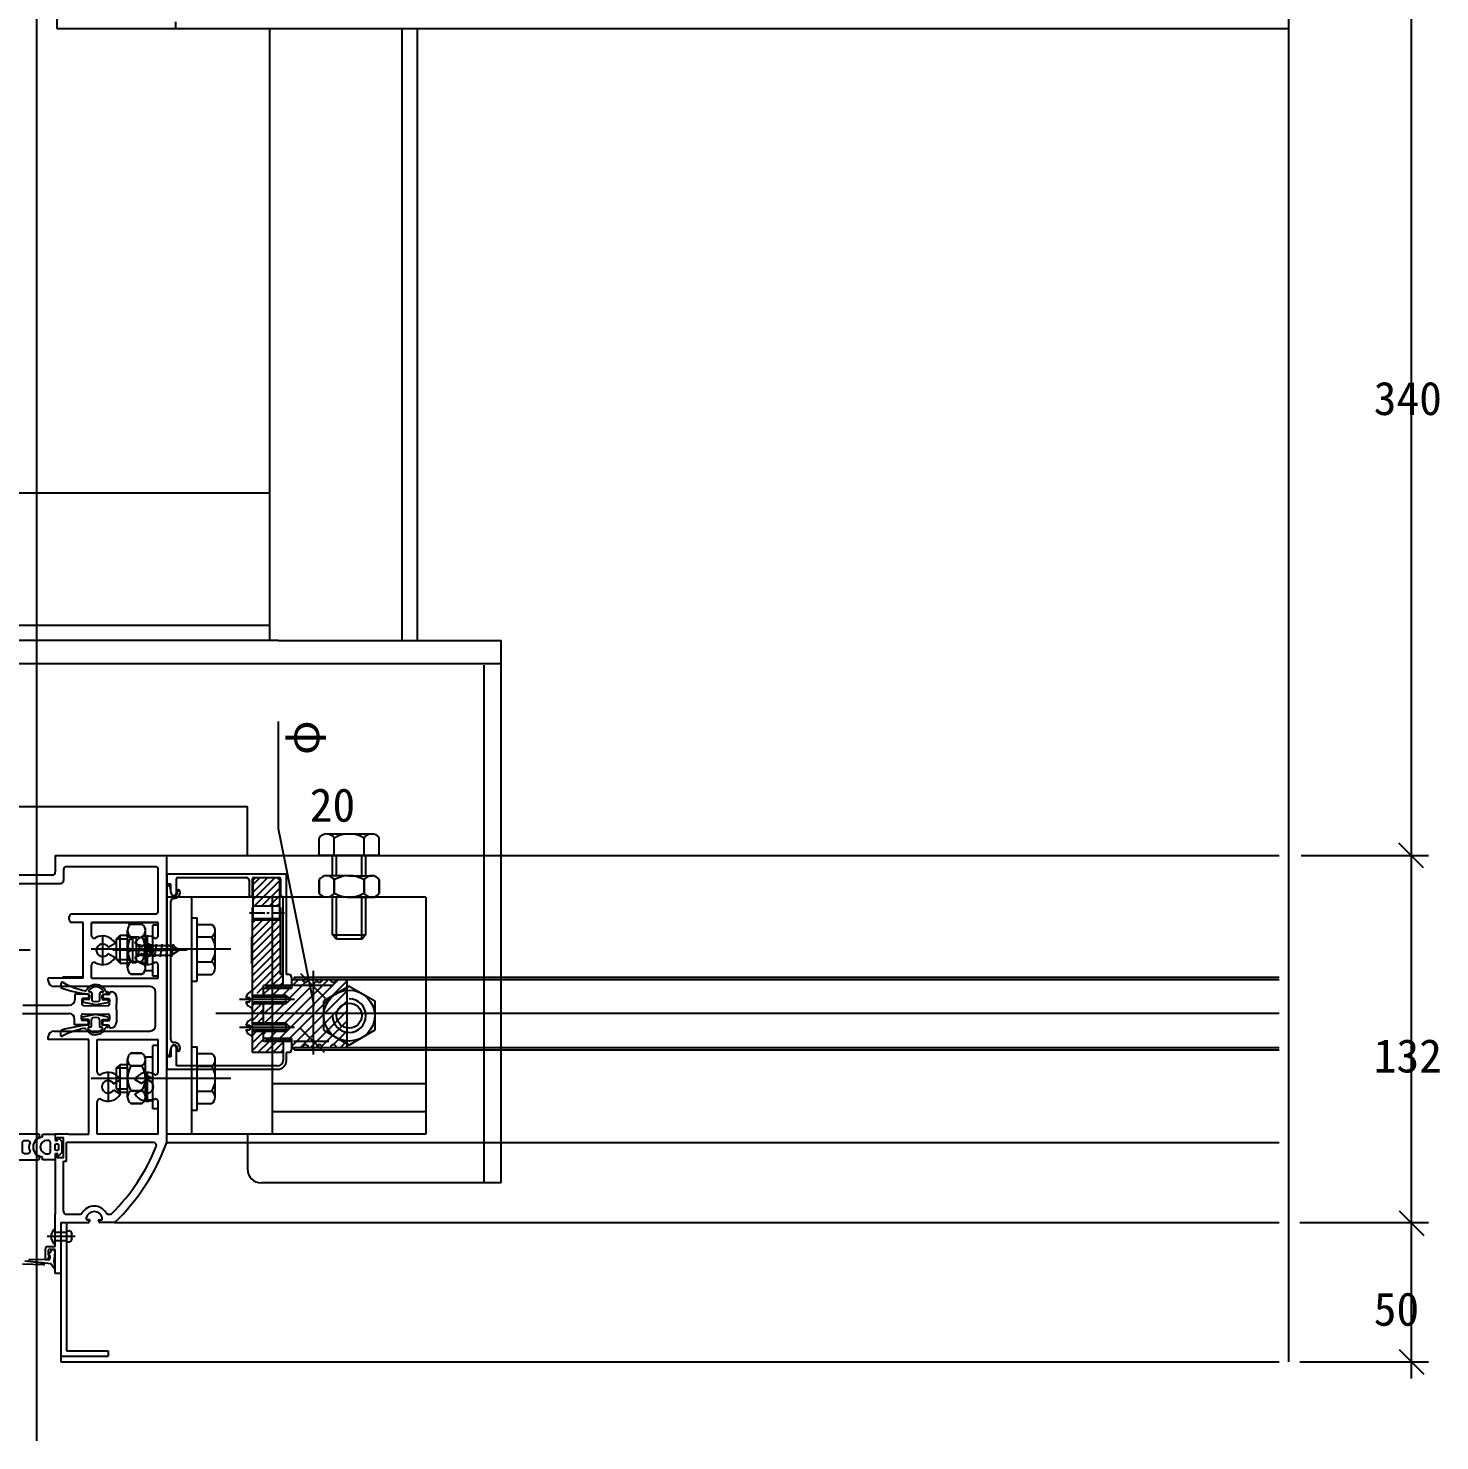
# Model space of a CAD drawing. Header units: metres. Extents: x 3126 to 4218, y 1417 to 2872.
# Drawn here: x 3711 to 4218, y 1954 to 2461 of the extents above; entities that cross this region are included whole.
import ezdxf

# ---------------------------------------------------------------- set-up
doc = ezdxf.new("R2010")
doc.units = ezdxf.units.M
for name, color, linetype in [('1', 1, 'Continuous'), ('10', 1, 'Continuous'), ('3', 5, 'Continuous'), ('4', 4, 'Continuous'), ('CASTFIX', 1, 'Continuous'), ('CENTER', 2, 'Continuous'), ('DIM', 4, 'Continuous'), ('GOMMA', 3, 'Continuous'), ('GROSSA', 4, 'Continuous'), ('H', 4, 'Continuous'), ('T', 6, 'Continuous'), ('五金件', 1, 'Continuous'), ('型材', 1, 'Continuous'), ('点划线', 1, 'Continuous'), ('胶条', 6, 'Continuous')]:
    doc.layers.add(name, color=color, linetype=linetype)

# ---------------------------------------------------------------- blocks, each defined once
blk = doc.blocks.new('_ArchTick')
at = {"color": 0, "linetype": 'ByBlock'}
blk.add_lwpolyline([(-0.5, -0.5), (0.5, 0.5)], dxfattribs=at)

msp = doc.modelspace()

# ---------------------------------------------------------------- hatches: boundary and pattern name
at = {"layer": 'H'}
h = msp.add_hatch(dxfattribs=at)
h.set_pattern_fill('ANSI31', scale=0.6)
h.paths.add_polyline_path([(3800.52, 2156.55), (3801.52, 2155.55), (3801.52, 2146.25), (3792.02, 2146.25), (3792.02, 2155.55), (3793.02, 2156.55)])
h = msp.add_hatch(dxfattribs=at)
h.set_pattern_fill('ANSI31', scale=0.6)
h.paths.add_polyline_path([(3801.77, 2141.25), (3801.77, 2121.75), (3802.77, 2121.75), (3802.77, 2117.75), (3795.77, 2117.75), (3795.77, 2114.25), (3795.76, 2114.25), (3791.77, 2115.62), (3791.77, 2115.75), (3791.77, 2141.25)])
h.paths.add_polyline_path([(3795.77, 2107.75), (3795.77, 2104.25), (3791.77, 2104.25), (3791.77, 2107.75)])
h.paths.add_polyline_path([(3795.77, 2111.25), (3795.77, 2107.75), (3791.77, 2107.75), (3791.77, 2111.25)])
h.paths.add_polyline_path([(3795.77, 2101.25), (3795.77, 2097.75), (3802.77, 2097.75), (3802.77, 2093.75), (3791.77, 2093.75), (3791.77, 2101.25)])
h = msp.add_hatch(dxfattribs=at)
h.set_pattern_fill('ANSI31', scale=0.8)
h.paths.add_polyline_path([(3821.77, 2119.95), (3824.77, 2119.95, -0.41), (3825.77, 2118.95), (3825.77, 2107.75), (3795.77, 2107.75), (3795.77, 2111.25), (3803.77, 2111.25), (3805.36, 2112.75), (3803.77, 2114.25), (3795.77, 2114.25), (3795.77, 2116.75), (3805.77, 2116.75), (3805.77, 2119.95), (3809.77, 2119.95, 1), (3811.77, 2119.95), (3814.77, 2119.95, 1), (3816.77, 2119.95), (3819.77, 2119.95, 1)])
h.paths.add_polyline_path([(3825.77, 2107.75), (3825.77, 2096.55, -0.41), (3824.77, 2095.55), (3821.77, 2095.55, 1), (3819.77, 2095.55), (3816.77, 2095.55, 1), (3814.77, 2095.55), (3811.77, 2095.55, 1), (3809.77, 2095.55), (3805.77, 2095.55), (3805.77, 2098.75), (3795.77, 2098.75), (3795.77, 2101.25), (3803.77, 2101.25), (3805.36, 2102.75), (3803.77, 2104.25), (3795.77, 2104.25), (3795.77, 2107.75)])
h = msp.add_hatch(dxfattribs=at)
h.set_pattern_fill('ANSI31', scale=0.2)
h.paths.add_polyline_path([(3805.77, 2116.75), (3805.77, 2117.75), (3796.77, 2117.75), (3796.77, 2116.75)])
h.paths.add_polyline_path([(3805.77, 2097.75), (3805.77, 2098.75), (3796.77, 2098.75), (3796.77, 2097.75)])

# ---------------------------------------------------------------- linework, layer by layer
for p, q in [((3721.61, 2461.07), (3721.61, 2468.72)), ((3764.11, 2463.68), (3764.11, 2461.07)), ((3764.11, 2461.07), (3721.61, 2461.07)), ((4163.58, 2461.07), (3721.61, 2461.07)), ((3797.97, 2241.65), (3797.97, 2461.07)), ((3850.99, 2241.65), (3850.99, 2461.07)), ((3630.6, 2294.65), (3797.97, 2294.65)), ((3801.06, 2174.08), (3801.06, 2212.52)), ((3638.6, 2181.99), (3789.97, 2181.99)), ((3813.92, 2110.56), (3801.06, 2174.08)), ((3760.97, 2104.45), (3760.97, 2164.45)), ((3760.97, 2164.45), (4160.26, 2164.45)), ((3760.97, 2157.75), (3760.97, 2154.15)), ((3803.97, 2157.75), (3760.97, 2157.75)), ((3764.47, 2151.15), (3764.47, 2156.05)), ((3764.97, 2156.55), (3789.57, 2156.55)), ((3790.57, 2155.55), (3790.57, 2149.75)), ((3791.77, 2149.75), (3791.77, 2156.05)), ((3792.02, 2155.55), (3793.02, 2156.55)), ((3792.02, 2141.75), (3792.02, 2155.55)), ((3792.27, 2156.55), (3801.27, 2156.55)), ((3800.52, 2156.55), (3801.52, 2155.55)), ((3801.52, 2141.75), (3801.52, 2155.55)), ((3801.77, 2156.05), (3801.77, 2149.75)), ((3803.97, 2121.75), (3803.97, 2157.75)), ((3762.47, 2154.15), (3760.97, 2154.15)), ((3762.47, 2151.15), (3762.47, 2154.15)), ((3790.57, 2149.75), (3791.77, 2149.75)), ((3801.77, 2149.75), (3802.77, 2149.75)), ((3802.77, 2117.75), (3802.77, 2149.75)), ((3792.02, 2145.75), (3791.77, 2145.75)), ((3791.77, 2093.75), (3791.77, 2145.75)), ((3801.52, 2146.25), (3792.02, 2146.25)), ((3801.77, 2145.75), (3801.52, 2145.75)), ((3801.77, 2145.75), (3801.77, 2121.75)), ((3801.77, 2121.75), (3801.77, 2145.75)), ((3796.15, 2143.75), (3790.66, 2143.75)), ((3801.77, 2141.25), (3791.77, 2141.25)), ((3801.52, 2141.75), (3792.02, 2141.75)), ((3797.72, 2143.75), (3796.89, 2143.75)), ((3803.22, 2143.75), (3798.59, 2143.75)), ((3737.97, 2135.6), (3737.97, 2125.3)), ((3753.96, 2135.6), (3753.96, 2125.3)), ((3791.48, 2125.65), (3791.48, 2135.25)), ((3711.93, 2130.49), (3636.8, 2130.49)), ((3783.98, 2130.83), (3733.86, 2130.83)), ((3739.93, 2131.57), (3742.43, 2133.02)), ((3739.93, 2129.32), (3742.43, 2127.87)), ((3746.79, 2130.45), (3760.97, 2130.45)), ((3752.01, 2131.57), (3749.5, 2133.02)), ((3752.01, 2129.32), (3749.5, 2127.87)), ((3723.56, 2120.95), (3730.97, 2120.95)), ((3802.77, 2121.75), (3801.77, 2121.75)), ((3804.77, 2121.75), (3803.97, 2121.75)), ((3805.77, 2120.75), (3805.77, 2116.75)), ((3805.77, 2119.95), (4160.26, 2119.95)), ((3806.77, 2120.75), (3806.77, 2119.95)), ((3806.77, 2120.75), (4160.26, 2120.75)), ((3825.77, 2096.55), (3825.77, 2118.95)), ((3728.05, 2114.72), (3728.02, 2112.72)), ((3732.55, 2114.67), (3728.05, 2114.72)), ((3733.04, 2114.16), (3733.03, 2113.66)), ((3738.03, 2113.59), (3738.04, 2114.09)), ((3740.05, 2114.57), (3738.29, 2114.59)), ((3740.55, 2115.06), (3740.55, 2115.16)), ((3740.96, 2115.56), (3741.06, 2115.55)), ((3791.77, 2109.75), (3791.77, 2115.75)), ((3803.77, 2114.25), (3791.77, 2114.25)), ((3795.77, 2114.25), (3795.77, 2117.75)), ((3805.77, 2117.75), (3795.77, 2117.75)), ((3805.77, 2116.75), (3795.77, 2116.75)), ((3796.77, 2116.75), (3796.77, 2117.75)), ((3803.77, 2111.25), (3803.77, 2114.25)), ((3803.77, 2114.25), (3805.36, 2112.75)), ((3730.52, 2112.69), (3730.5, 2111.19)), ((3730.76, 2112.25), (3730.76, 2112.25)), ((3731, 2110.69), (3739.99, 2110.57)), ((3732.53, 2113.17), (3731.03, 2113.19)), ((3740.03, 2113.07), (3738.53, 2113.09)), ((3740.26, 2112.13), (3740.26, 2112.13)), ((3740.5, 2111.06), (3740.52, 2112.56)), ((3742.97, 2109.03), (3742.92, 2104.53)), ((3742.97, 2109.03), (3743.03, 2113.53)), ((3806.89, 2112.75), (3787.16, 2112.75)), ((3789.37, 2113.55), (3790.77, 2113.55)), ((3789.37, 2111.95), (3790.77, 2111.95)), ((3790.77, 2111.95), (3790.77, 2113.55)), ((3804.4, 2113.65), (3791.77, 2113.65)), ((3804.4, 2111.85), (3791.77, 2111.85)), ((3803.77, 2111.25), (3791.77, 2111.25)), ((3795.77, 2104.25), (3795.77, 2111.25)), ((3803.77, 2111.25), (3805.36, 2112.75)), ((3727.9, 2103.73), (3727.93, 2105.73)), ((3732.4, 2103.67), (3727.9, 2103.73)), ((3730.43, 2105.69), (3730.45, 2107.19)), ((3730.68, 2106.13), (3730.68, 2106.13)), ((3732.42, 2105.17), (3730.92, 2105.19)), ((3730.96, 2107.69), (3739.96, 2107.57)), ((3732.91, 2104.16), (3732.92, 2104.66)), ((3737.92, 2104.59), (3737.91, 2104.09)), ((3739.9, 2103.57), (3738.15, 2103.59)), ((3739.92, 2105.07), (3738.42, 2105.09)), ((3740.18, 2106), (3740.18, 2106)), ((3740.45, 2107.06), (3740.43, 2105.56)), ((4160.26, 2107.75), (3778.64, 2107.75)), ((3803.77, 2104.25), (3791.77, 2104.25)), ((3804.4, 2103.65), (3791.77, 2103.65)), ((3803.77, 2104.25), (3805.36, 2102.75)), ((3803.77, 2104.25), (3803.77, 2101.25)), ((3740.4, 2103.06), (3740.39, 2102.96)), ((3740.79, 2102.56), (3740.89, 2102.56)), ((3806.89, 2102.75), (3787.16, 2102.75)), ((3789.37, 2103.55), (3790.77, 2103.55)), ((3789.37, 2101.95), (3790.77, 2101.95)), ((3790.77, 2103.55), (3790.77, 2101.95)), ((3804.4, 2101.85), (3791.77, 2101.85)), ((3803.77, 2101.25), (3791.77, 2101.25)), ((3795.77, 2097.75), (3795.77, 2101.25)), ((3805.77, 2098.75), (3795.77, 2098.75)), ((3796.77, 2097.75), (3796.77, 2098.75)), ((3803.77, 2101.25), (3805.36, 2102.75)), ((3805.77, 2098.75), (3805.77, 2094.75)), ((3762.47, 2095.25), (3762.47, 2092.25)), ((3764.47, 2088.95), (3764.47, 2095.25)), ((3802.77, 2093.75), (3791.77, 2093.75)), ((3805.77, 2097.75), (3795.77, 2097.75)), ((3802.77, 2097.75), (3802.77, 2090.95)), ((3803.97, 2090.95), (3803.97, 2093.75)), ((3804.77, 2093.75), (3803.97, 2093.75)), ((3805.77, 2095.55), (4160.26, 2095.55)), ((3806.77, 2094.75), (3806.77, 2095.55)), ((3806.77, 2094.75), (4160.26, 2094.75)), ((3760.97, 2092.25), (3760.97, 2087.75)), ((3762.47, 2092.25), (3760.97, 2092.25)), ((3800.77, 2088.95), (3764.47, 2088.95)), ((3783.98, 2084.49), (3733.86, 2084.49)), ((3739.97, 2086.6), (3739.97, 2076.3)), ((3741.93, 2082.57), (3744.43, 2084.02)), ((3752.01, 2082.57), (3749.5, 2084.02)), ((3753.96, 2086.6), (3753.96, 2076.3)), ((3760.97, 2087.75), (3800.77, 2087.75)), ((3741.93, 2080.32), (3744.43, 2078.87)), ((3752.01, 2080.32), (3749.5, 2078.87)), ((3760.97, 2061.45), (4160.26, 2061.45)), ((3724.97, 2032.75), (3724.97, 1986.75)), ((3742.25, 2032.71), (4160.26, 2032.71)), ((3722.97, 2020.49), (3722.97, 1982.71)), ((3722.97, 1984.75), (3739.97, 1984.75)), ((3722.97, 1982.71), (4160.26, 1982.71)), ((3724.97, 1986.75), (3739.97, 1986.75)), ((3739.97, 1986.75), (3739.97, 1984.75))]:
    msp.add_line(p, q)
for centre, radius, start, end in [((3764.97, 2156.05), 0.5, 90, 180), ((3789.57, 2155.55), 1, 0, 90), ((3792.27, 2156.05), 0.5, 90, 180), ((3801.27, 2156.05), 0.5, 0, 90), ((3763.47, 2151.15), 1, 180, 0), ((3734.97, 2135.81), 1, 180, 299.29), ((3737.97, 2130.45), 5.15, 30, 119.29), ((3753.96, 2130.45), 5.15, 60.71, 150), ((3756.97, 2135.81), 1, 240.71, 0), ((3737.97, 2130.45), 2.25, 30, 330), ((3753.96, 2130.45), 2.25, 210, 150), ((3734.97, 2125.08), 1, 60.71, 180), ((3737.97, 2130.45), 5.15, 240.71, 330), ((3753.96, 2130.45), 5.15, 210, 299.29), ((3756.97, 2125.08), 1, 0, 119.29), ((3804.77, 2120.75), 1, 0, 90), ((3810.77, 2119.95), 1, 180, 0), ((3815.77, 2119.95), 1, 180, 0), ((3820.77, 2119.95), 1, 180, 0), ((3824.77, 2118.95), 1, 0, 90), ((3732.54, 2114.17), 0.5, 359.25, 89.25), ((3738.54, 2114.09), 0.5, 89.25, 179.25), ((3740.05, 2115.07), 0.5, 269.25, 359.25), ((3740.95, 2115.16), 0.4, 89.25, 179.25), ((3741.03, 2113.55), 2, 359.25, 89.25), ((3792.32, 2112.75), 3.05, 100.39, 164.79), ((3726.02, 2112.75), 2, 269.25, 359.25), ((3731, 2111.19), 0.5, 179.25, 269.25), ((3731.02, 2112.69), 0.5, 89.25, 179.25), ((3732.53, 2113.67), 0.5, 269.25, 359.25), ((3738.53, 2113.59), 0.5, 179.25, 269.25), ((3740, 2111.07), 0.5, 269.25, 359.25), ((3740.02, 2112.57), 0.5, 359.25, 89.25), ((3792.32, 2112.75), 3.05, 195.21, 259.61), ((3725.93, 2105.75), 2, 359.25, 89.25), ((3730.93, 2105.69), 0.5, 179.25, 269.25), ((3730.95, 2107.19), 0.5, 89.25, 179.25), ((3732.41, 2104.17), 0.5, 269.25, 359.25), ((3732.42, 2104.67), 0.5, 359.25, 89.25), ((3738.41, 2104.09), 0.5, 179.25, 269.25), ((3738.42, 2104.59), 0.5, 89.25, 179.25), ((3739.9, 2103.07), 0.5, 359.25, 89.25), ((3739.93, 2105.57), 0.5, 269.25, 359.25), ((3739.95, 2107.07), 0.5, 359.25, 89.25), ((3740.92, 2104.56), 2, 269.25, 359.25), ((3792.32, 2102.75), 3.05, 100.39, 164.79), ((3740.79, 2102.96), 0.4, 179.25, 269.25), ((3792.32, 2102.75), 3.05, 195.21, 259.61), ((3763.47, 2095.25), 1, 0, 180), ((3804.77, 2094.75), 1, 270, 0), ((3810.77, 2095.55), 1, 0, 180), ((3815.77, 2095.55), 1, 0, 180), ((3820.77, 2095.55), 1, 0, 180), ((3824.77, 2096.55), 1, 270, 0), ((3800.77, 2090.95), 3.2, 270, 0), ((3800.77, 2090.95), 2, 270, 0), ((3736.97, 2086.81), 1, 180, 299.29), ((3739.97, 2081.45), 5.15, 30, 119.29), ((3739.97, 2081.45), 2.25, 30, 330), ((3753.96, 2081.45), 5.15, 60.71, 150), ((3753.96, 2081.45), 2.25, 210, 150), ((3756.97, 2086.81), 1, 240.71, 0), ((3739.97, 2081.45), 5.15, 240.71, 330), ((3753.96, 2081.45), 5.15, 210, 299.29), ((3736.97, 2076.08), 1, 60.71, 180), ((3756.97, 2076.08), 1, 0, 119.29)]:
    msp.add_arc(centre, radius, start, end)
at = {"layer": '1'}
for p, q in [((4163.58, 2866.45), (4163.58, 1982.71)), ((3845.49, 2241.65), (3845.49, 2461.07)), ((3630.6, 2247.15), (3797.97, 2247.15)), ((3760.97, 2061.45), (3760.97, 2164.45)), ((3719.97, 2157.45), (3696.47, 2157.45)), ((3699.85, 2154.45), (3723.04, 2154.45)), ((3730.97, 2120.45), (3730.97, 2140.45)), ((3733.97, 2140.45), (3757.97, 2140.45)), ((3757.97, 2135.81), (3757.97, 2140.45)), ((3757.97, 2120.45), (3757.97, 2125.08)), ((3718.47, 2119.45), (3718.47, 2120.45)), ((3756.97, 2103.45), (3756.97, 2115.45)), ((3718.47, 2098.45), (3718.47, 2099.45)), ((3732.97, 2064.49), (3732.97, 2098.45)), ((3735.97, 2086.81), (3735.97, 2098.45)), ((3757.97, 2086.81), (3757.97, 2098.45)), ((3735.97, 2064.45), (3735.97, 2076.08)), ((3757.97, 2064.45), (3757.97, 2076.08))]:
    msp.add_line(p, q, dxfattribs=at)
at = {"layer": '10'}
for p, q in [((4207.66, 2508.32), (4207.66, 2160.7)), ((4168.08, 2164.45), (4213.79, 2164.45)), ((4168.08, 2164.45), (4213.79, 2164.45)), ((4207.66, 2168.2), (4207.66, 2028.96)), ((4167.62, 2032.71), (4213.79, 2032.71)), ((4168.08, 2032.71), (4213.79, 2032.71)), ((4207.66, 2036.46), (4207.66, 1976.8)), ((4167.62, 1982.71), (4213.79, 1982.71))]:
    msp.add_line(p, q, dxfattribs=at)
at = {"layer": '3'}
for q in [(3744.22, 2135.83), (3746.9, 2134.58)]:
    msp.add_line((3742.97, 2134.58), q, dxfattribs=at)
for centre, radius, start, end in [((3717.18, 2059.86), 4.16, 126.04, 233.96), ((3714.67, 2063.91), 0.68, 275.95, 57.9), ((3714.7, 2059.84), 3.21, 150.11, 209.89), ((3716.88, 2059.86), 3.86, 131.14, 228.79), ((3717.98, 2059.84), 2.4, 92.55, 267.45), ((3714.66, 2055.82), 0.68, 302.1, 84.05)]:
    msp.add_arc(centre, radius, start, end, dxfattribs=at)
at = {"layer": '4'}
for p, q in [((3800.97, 2241.65), (3547.6, 2241.65)), ((3800.97, 2241.65), (3880.97, 2241.65)), ((3880.97, 2164.49), (3880.97, 2241.65)), ((3620.97, 2233.33), (3880.97, 2233.33)), ((3874.97, 2164.49), (3874.97, 2232.76)), ((3789.97, 2164.49), (3789.97, 2181.99)), ((3720.97, 2164.45), (3760.97, 2164.45)), ((3720.97, 2164.45), (3720.97, 2158.65)), ((3723.97, 2159.45), (3723.97, 2155.45)), ((3756.97, 2160.45), (3724.97, 2160.45)), ((3757.97, 2144.45), (3757.97, 2159.45)), ((3725.97, 2141.45), (3725.97, 2142.45)), ((3756.97, 2143.45), (3726.97, 2143.45)), ((3730.97, 2140.45), (3726.97, 2140.45)), ((3757.97, 2140.45), (3733.97, 2140.45)), ((3733.97, 2135.81), (3733.97, 2140.45)), ((3733.97, 2120.45), (3733.97, 2125.08)), ((3730.97, 2120.45), (3718.47, 2120.45)), ((3733.97, 2120.45), (3757.97, 2120.45)), ((3754.97, 2117.45), (3720.47, 2117.45)), ((3709.31, 2110.75), (3726, 2110.75)), ((3709.27, 2107.75), (3725.96, 2107.75)), ((3720.47, 2101.45), (3754.97, 2101.45)), ((3732.97, 2098.45), (3718.47, 2098.45)), ((3735.97, 2098.45), (3757.97, 2098.45)), ((3725.77, 2064.49), (3732.97, 2064.49)), ((3757.97, 2064.45), (3735.97, 2064.45)), ((3724.97, 2054.71), (3724.97, 2061.49)), ((3756.3, 2061.45), (3724.97, 2061.49)), ((3720.97, 2056.47), (3720.97, 2035.75)), ((3723.97, 2036.75), (3723.97, 2054.71)), ((3723.97, 2054.71), (3724.97, 2054.71)), ((3720.97, 2024.09), (3720.97, 2035.75)), ((3722.97, 2032.75), (3722.97, 2014.49)), ((3722.97, 2032.71), (3732.92, 2032.71)), ((3724.97, 2035.71), (3729.8, 2035.71)), ((3733.22, 2033.71), (3732.55, 2033.71)), ((3733.1, 2032.82), (3733.4, 2033.42)), ((3736.83, 2032.82), (3736.53, 2033.42)), ((3736.71, 2033.71), (3737.38, 2033.71)), ((3742.25, 2032.71), (3737.01, 2032.71)), ((3740.13, 2035.71), (3740.62, 2035.71)), ((3717.47, 2019.34), (3717.47, 2023.29)), ((3718.27, 2024.09), (3720.97, 2024.09)), ((3718.47, 2022.69), (3718.47, 2021.01)), ((3720.97, 2023.09), (3718.87, 2023.09)), ((3720.97, 2014.49), (3720.97, 2023.09)), ((3718.94, 2021.01), (3718.14, 2019.34)), ((3718.47, 2021.01), (3718.94, 2021.01)), ((3722.97, 2014.49), (3720.97, 2014.49))]:
    msp.add_line(p, q, dxfattribs=at)
msp.add_lwpolyline([(3725.77, 2064.49), (3720.97, 2064.49), (3720.97, 2062.52), (3721.77, 2062.31), (3721.77, 2063.29), (3723.77, 2063.29), (3723.77, 2055.91), (3721.77, 2055.91), (3721.77, 2057.51), (3720.97, 2057.29), (3720.97, 2054.71)], dxfattribs=at)
for centre, radius, start, end in [((3724.97, 2159.45), 1, 90, 180), ((3756.97, 2159.45), 1, 0, 90), ((3719.97, 2158.45), 1, 270, 0), ((3722.97, 2155.45), 1, 270, 360), ((3756.97, 2144.45), 1, 270, 0), ((3726.97, 2142.45), 1, 90, 180), ((3726.97, 2141.45), 1, 180, 270), ((3720.47, 2119.45), 2, 180, 270), ((3754.97, 2115.45), 2, 0, 90), ((3720.47, 2099.45), 2, 90, 180), ((3754.97, 2103.45), 2, 270, 0), ((3690.03, 2087.17), 72.46, 315.07, 338.04), ((3690.03, 2087.17), 75.46, 313.8, 340.07), ((3756.3, 2060.45), 1, 338.04, 90), ((3734.97, 2033.71), 4.97, 30.17, 149.83), ((3724.97, 2036.71), 1, 180, 270), ((3729.8, 2036.71), 1, 270, 329.83), ((3732.55, 2034.21), 0.5, 168.32, 270), ((3734.97, 2033.71), 2.97, 11.68, 168.32), ((3732.92, 2032.91), 0.2, 270, 333.43), ((3733.22, 2033.51), 0.2, 333.43, 90), ((3736.71, 2033.51), 0.2, 90, 206.57), ((3737.01, 2032.91), 0.2, 206.57, 270), ((3737.38, 2034.21), 0.5, 270, 11.68), ((3740.13, 2036.71), 1, 210.17, 270), ((3740.62, 2036.71), 1, 270, 315.07), ((3718.27, 2023.29), 0.8, 90, 180), ((3718.87, 2022.69), 0.4, 90, 180)]:
    msp.add_arc(centre, radius, start, end, dxfattribs=at)
at = {"layer": 'CASTFIX'}
for p, q in [((3749.98, 2134.95), (3748.73, 2134.95)), ((3748.73, 2134.95), (3748.73, 2125.95)), ((3749.98, 2134.95), (3749.98, 2125.95)), ((3768.32, 2130.45), (3741.65, 2130.45)), ((3746.98, 2131.95), (3746.98, 2131.15)), ((3747.73, 2130.95), (3746.98, 2131.15)), ((3747.73, 2129.95), (3746.98, 2129.75)), ((3746.98, 2129.75), (3746.98, 2128.95)), ((3747.73, 2130.95), (3747.73, 2129.95)), ((3749.98, 2132.2), (3763.2, 2132.2)), ((3751.25, 2132.64), (3750.65, 2128.13)), ((3753.25, 2132.64), (3752.65, 2128.13)), ((3755.25, 2132.64), (3754.65, 2128.13)), ((3757.25, 2132.64), (3756.65, 2128.13)), ((3759.25, 2132.64), (3758.65, 2128.13)), ((3761.25, 2132.64), (3760.65, 2128.13)), ((3763.25, 2132.64), (3762.65, 2128.13)), ((3765.41, 2130.45), (3762.72, 2128.7)), ((3763.2, 2132.2), (3765.41, 2130.45)), ((3749.98, 2125.95), (3748.73, 2125.95)), ((3749.98, 2128.7), (3762.72, 2128.7))]:
    msp.add_line(p, q, dxfattribs=at)
for centre, start, end in [((3749.83, 2132.3), 112.46, 187.02), ((3749.83, 2128.6), 172.98, 247.54)]:
    msp.add_arc(centre, 2.87, start, end, dxfattribs=at)
at = {"layer": 'CENTER'}
msp.add_line((3714.28, 2866.45), (3714.28, 1954.44), dxfattribs=at)
at = {"layer": 'DIM'}
for p, q in [((3815.68, 2164.49), (3815.68, 2170.71)), ((3818.28, 2172.21), (3834.81, 2172.21)), ((3821.07, 2164.49), (3821.07, 2170.71)), ((3831.86, 2164.49), (3831.86, 2170.71)), ((3837.25, 2164.49), (3837.25, 2170.71)), ((3837.25, 2164.49), (3815.68, 2164.49)), ((3832.47, 2164.49), (3820.47, 2164.49)), ((3820.47, 2157.21), (3820.47, 2164.49)), ((3821.97, 2157.21), (3821.97, 2164.49)), ((3830.97, 2157.21), (3830.97, 2164.49)), ((3832.47, 2157.21), (3832.47, 2164.49)), ((3874.97, 2046.99), (3874.97, 2164.49)), ((3880.97, 2046.99), (3880.97, 2164.49)), ((3815.68, 2155.71), (3815.68, 2150.99)), ((3815.68, 2150.99), (3815.68, 2155.71)), ((3826.47, 2157.21), (3818.12, 2157.21)), ((3821.07, 2150.99), (3821.07, 2155.71)), ((3821.07, 2155.71), (3821.07, 2150.99)), ((3826.47, 2157.21), (3834.81, 2157.21)), ((3831.86, 2155.71), (3831.86, 2150.99)), ((3831.86, 2150.99), (3831.86, 2155.71)), ((3837.25, 2150.99), (3837.25, 2155.71)), ((3837.25, 2155.71), (3837.25, 2150.99)), ((3853.97, 2149.49), (3760.97, 2149.49)), ((3769.97, 2064.49), (3769.97, 2149.49)), ((3798.97, 2064.49), (3798.97, 2149.49)), ((3826.47, 2149.49), (3817.24, 2149.49)), ((3820.47, 2135.99), (3820.47, 2149.49)), ((3821.97, 2134.49), (3821.97, 2149.49)), ((3826.47, 2149.49), (3835.69, 2149.49)), ((3830.97, 2134.49), (3830.97, 2149.49)), ((3832.47, 2135.99), (3832.47, 2149.49)), ((3853.97, 2149.49), (3853.97, 2064.49)), ((3751.09, 2139.81), (3747.15, 2139.81)), ((3748.15, 2139.81), (3752.09, 2139.81)), ((3757.97, 2139.49), (3755.97, 2139.49)), ((3755.97, 2121.2), (3755.97, 2139.49)), ((3769.96, 2142.14), (3771.96, 2142.14)), ((3771.96, 2119.39), (3771.96, 2142.14)), ((3771.96, 2139.75), (3777.14, 2139.75)), ((3742.97, 2127.08), (3742.97, 2134.58)), ((3744.22, 2135.83), (3746.9, 2135.83)), ((3744.22, 2125.83), (3744.22, 2135.83)), ((3746.9, 2124), (3746.9, 2137.78)), ((3746.9, 2124), (3746.9, 2137.78)), ((3747.15, 2135.32), (3751.09, 2135.32)), ((3753.34, 2123.14), (3753.34, 2138.51)), ((3771.96, 2135.26), (3777.14, 2135.26)), ((3778.39, 2123.94), (3778.39, 2137.71)), ((3821.97, 2134.49), (3820.47, 2135.99)), ((3820.47, 2135.99), (3832.47, 2135.99)), ((3830.97, 2134.49), (3821.97, 2134.49)), ((3830.97, 2134.49), (3832.47, 2135.99)), ((3753.34, 2132.18), (3755.97, 2132.18)), ((3753.37, 2132.25), (3756, 2130.83)), ((3753.37, 2130.83), (3756, 2129.4)), ((3742.97, 2127.08), (3746.9, 2127.08)), ((3742.97, 2127.08), (3744.22, 2125.83)), ((3744.22, 2125.83), (3746.9, 2125.83)), ((3752.09, 2126.33), (3748.15, 2126.33)), ((3771.96, 2126.27), (3777.14, 2126.27)), ((3752.09, 2121.84), (3748.15, 2121.84)), ((3748.15, 2121.84), (3752.09, 2121.84)), ((3753.34, 2123.14), (3755.97, 2123.14)), ((3757.97, 2121.2), (3755.97, 2121.2)), ((3769.96, 2119.39), (3771.96, 2119.39)), ((3771.96, 2121.77), (3777.14, 2121.77)), ((3813.66, 2093), (3813.66, 2123.02)), ((3820.29, 2117.75), (3806.65, 2117.75)), ((3826.47, 2117.55), (3817.31, 2112.25)), ((3826.47, 2117.55), (3835.62, 2112.25)), ((3817.31, 2101.73), (3817.31, 2112.25)), ((3835.62, 2112.25), (3835.62, 2101.73)), ((3817.31, 2101.73), (3826.47, 2096.43)), ((3835.62, 2101.73), (3826.47, 2096.43)), ((3748.15, 2093.48), (3752.09, 2093.48)), ((3752.09, 2093.48), (3748.15, 2093.48)), ((3755.97, 2073.49), (3755.97, 2096.24)), ((3757.97, 2096.24), (3755.97, 2096.24)), ((3769.96, 2095.8), (3771.96, 2095.8)), ((3771.96, 2073.05), (3771.96, 2095.8)), ((3819.12, 2097.75), (3806.47, 2097.75)), ((3742.97, 2088.24), (3744.22, 2089.49)), ((3744.22, 2089.49), (3746.9, 2089.49)), ((3744.22, 2079.49), (3744.22, 2089.49)), ((3746.9, 2077.67), (3746.9, 2091.44)), ((3746.9, 2077.67), (3746.9, 2091.44)), ((3752.09, 2088.98), (3748.15, 2088.98)), ((3748.15, 2088.98), (3752.09, 2088.98)), ((3753.34, 2076.8), (3753.34, 2092.18)), ((3753.34, 2092.18), (3755.97, 2092.18)), ((3771.96, 2093.41), (3777.14, 2093.41)), ((3771.96, 2088.92), (3777.14, 2088.92)), ((3778.39, 2077.6), (3778.39, 2091.38)), ((3742.97, 2080.74), (3742.97, 2088.24)), ((3742.97, 2088.24), (3746.9, 2088.24)), ((3753.34, 2085.91), (3755.97, 2084.49)), ((3753.34, 2084.49), (3755.97, 2083.07)), ((3742.97, 2080.74), (3744.22, 2079.49)), ((3742.97, 2080.74), (3746.9, 2080.74)), ((3744.22, 2079.49), (3746.9, 2079.49)), ((3748.15, 2079.99), (3752.09, 2079.99)), ((3752.09, 2079.99), (3748.15, 2079.99)), ((3771.96, 2079.93), (3777.14, 2079.93)), ((3853.97, 2082.49), (3798.97, 2082.49)), ((3748.15, 2075.5), (3752.09, 2075.5)), ((3752.09, 2075.5), (3748.15, 2075.5)), ((3753.34, 2076.8), (3755.97, 2076.8)), ((3757.97, 2073.49), (3755.97, 2073.49)), ((3771.96, 2075.44), (3777.14, 2075.44)), ((3769.96, 2073.05), (3771.96, 2073.05)), ((3853.97, 2072.49), (3798.97, 2072.49)), ((3853.97, 2064.49), (3760.97, 2064.49)), ((3789.97, 2064.49), (3789.97, 2051.99)), ((3880.97, 2046.99), (3794.97, 2046.99))]:
    msp.add_line(p, q, dxfattribs=at)
for radius in [9.15, 4.5]:
    msp.add_circle((3826.47, 2106.99), radius, dxfattribs=at)
for centre, radius, start, end in [((3818.38, 2169.04), 3.17, 31.77, 148.23), ((3826.47, 2161.77), 10.44, 58.91, 121.09), ((3834.55, 2169.06), 3.16, 31.49, 148.51), ((3818.38, 2154.06), 3.16, 31.49, 148.51), ((3826.47, 2146.77), 10.44, 90, 121.09), ((3826.47, 2146.77), 10.44, 58.91, 90), ((3834.55, 2154.06), 3.16, 31.49, 148.51), ((3818.38, 2152.64), 3.16, 211.49, 328.51), ((3826.47, 2159.93), 10.44, 238.91, 270), ((3826.47, 2159.93), 10.44, 270, 301.09), ((3834.55, 2152.64), 3.16, 211.49, 328.51), ((3749.53, 2137.57), 2.63, 121.49, 238.51), ((3750.71, 2137.57), 2.63, 301.49, 58.51), ((3775.77, 2137.5), 2.63, 301.49, 58.51), ((3755.61, 2130.83), 8.7, 148.91, 211.09), ((3744.64, 2130.83), 8.7, 328.91, 31.09), ((3769.69, 2130.76), 8.7, 328.91, 31.09), ((3749.54, 2124.09), 2.64, 121.77, 238.23), ((3750.7, 2124.09), 2.64, 301.77, 58.23), ((3775.75, 2124.02), 2.64, 301.77, 58.23), ((3826.47, 2106.99), 6, 180, 90), ((3749.53, 2091.23), 2.63, 121.49, 238.51), ((3750.71, 2091.23), 2.63, 301.49, 58.51), ((3755.61, 2084.49), 8.7, 148.91, 211.09), ((3744.64, 2084.49), 8.7, 328.91, 31.09), ((3775.77, 2091.16), 2.63, 301.49, 58.51), ((3769.69, 2084.42), 8.7, 328.91, 31.09), ((3749.54, 2077.75), 2.64, 121.77, 238.23), ((3750.7, 2077.75), 2.64, 301.77, 58.23), ((3775.75, 2077.68), 2.64, 301.77, 58.23), ((3794.97, 2051.99), 5, 180, 270)]:
    msp.add_arc(centre, radius, start, end, dxfattribs=at)
at = {"layer": 'GOMMA'}
for p, q in [((3716.48, 2064.49), (3720.97, 2064.49)), ((3720.97, 2064.49), (3720.97, 2062.24)), ((3720.97, 2062.24), (3721.77, 2062.24)), ((3721.77, 2062.24), (3721.94, 2062.89)), ((3722.28, 2062.98), (3723.37, 2061.84)), ((3723.37, 2061.84), (3723.37, 2057.84)), ((3716.37, 2056.13), (3714.34, 2056.96)), ((3716.37, 2055.24), (3716.37, 2056.13)), ((3720.97, 2055.24), (3716.37, 2055.24)), ((3721.77, 2057.44), (3720.97, 2057.44)), ((3720.97, 2057.44), (3720.97, 2055.24)), ((3721.94, 2056.79), (3721.77, 2057.44)), ((3723.37, 2057.84), (3722.28, 2056.7)), ((3719.61, 2022.65), (3718.62, 2021.35)), ((3716.79, 2017.61), (3709.17, 2017.77)), ((3710.1, 2019), (3716.79, 2018.25)), ((3718.47, 2019.32), (3711.77, 2019.48)), ((3711.77, 2018.84), (3719.4, 2018.08)), ((3718.73, 2021.06), (3719.08, 2020.96)), ((3719.08, 2020.96), (3719.08, 2019.95)), ((3719.4, 2018.08), (3720.57, 2016.37)), ((3720.64, 2018.73), (3721, 2022.13)), ((3721, 2016.63), (3720.64, 2018.73))]:
    msp.add_line(p, q, dxfattribs=at)
for points in [[(3713.02, 2064.49), (3707.6, 2064.49), (3707.6, 2062.24), (3706.8, 2062.24), (3706.63, 2062.89, 0.58), (3706.29, 2062.98), (3705.2, 2061.84), (3705.2, 2057.84), (3706.29, 2056.7, 0.58), (3706.63, 2056.79), (3706.8, 2057.44), (3707.6, 2057.44), (3707.6, 2055.24), (3715.02, 2055.24)], [(3711.91, 2058.24, -0.41), (3711.11, 2057.44), (3710, 2057.44, -0.41), (3709.2, 2058.24), (3709.2, 2061.44, -0.41), (3710, 2062.24), (3711.11, 2062.24, -0.41), (3711.91, 2061.44)], [(3717.87, 2057.44), (3718.47, 2057.44, 0.41), (3719.27, 2058.24), (3719.27, 2061.44, 0.41), (3718.47, 2062.24), (3717.87, 2062.24)]]:
    msp.add_lwpolyline(points, format="xyb", dxfattribs=at)
for points in [[(3715.04, 2064.49), (3715.02, 2064.49), (3713.02, 2064.49)], [(3714.34, 2062.77), (3716.38, 2063.59), (3716.38, 2064.49)]]:
    msp.add_lwpolyline(points, dxfattribs=at)
msp.add_lwpolyline([(3722.17, 2059.04, -0.41), (3721.77, 2058.64), (3721.37, 2058.64, -0.41), (3720.97, 2059.04), (3720.97, 2060.64, -0.41), (3721.37, 2061.04), (3721.77, 2061.04, -0.41), (3722.17, 2060.64)], format="xyb", close=True, dxfattribs=at)
for centre, radius, start, end in [((3722.13, 2062.84), 0.2, 43.7, 165), ((3722.13, 2056.84), 0.2, 195, 316.3), ((3720.23, 2022.21), 0.77, 353.81, 144.95), ((3711.79, 2019.16), 0.32, 92.7, 267.28), ((3716.78, 2017.93), 0.32, 272.72, 87.3), ((3718.44, 2019.95), 0.64, 272.7, 360), ((3718.78, 2021.24), 0.19, 147.17, 255), ((3720.75, 2016.55), 0.26, 225, 19.77)]:
    msp.add_arc(centre, radius, start, end, dxfattribs=at)
at = {"layer": 'GROSSA'}
msp.add_line((3718.14, 2019.34), (3717.47, 2019.34), dxfattribs=at)
at = {"layer": '五金件'}
for p, q in [((3720.5, 2030.24), (3720.97, 2030.24)), ((3721.11, 2029.25), (3724.97, 2029.25)), ((3724.97, 2029.69), (3725.8, 2029.78)), ((3720.5, 2025.24), (3720.97, 2025.24)), ((3721.11, 2026.25), (3724.97, 2026.25)), ((3724.97, 2025.88), (3725.8, 2025.8))]:
    msp.add_line(p, q, dxfattribs=at)
for centre, radius, start, end in [((3722.99, 2027.74), 3.53, 134.86, 225.14), ((3725.91, 2028.79), 1, 0.05, 95.91), ((3732.45, 2027.13), 5.78, 163.36, 173.21), ((3733.06, 2028.53), 6.39, 186.45, 195.81), ((3725.91, 2026.79), 1, 264.09, 359.95)]:
    msp.add_arc(centre, radius, start, end, dxfattribs=at)
at = {"layer": '型材'}
for p, q in [((3760.97, 2153.25), (3760.97, 2093.15)), ((3761.47, 2153.75), (3761.59, 2153.75)), ((3762.08, 2153.34), (3762.47, 2151.15)), ((3762.47, 2098.34), (3762.47, 2148.06)), ((3762.08, 2093.06), (3762.47, 2095.25)), ((3761.47, 2092.65), (3761.59, 2092.65))]:
    msp.add_line(p, q, dxfattribs=at)
for centre, radius, start, end in [((3761.47, 2153.25), 0.5, 90, 180), ((3761.59, 2153.25), 0.5, 10, 90), ((3763.67, 2151.15), 1.2, 180, 16.99), ((3763.67, 2151.15), 2.1, 266.3, 26.1), ((3765.29, 2151.65), 0.5, 58.66, 196.99), ((3763.47, 2148.06), 1, 86.3, 180), ((3763.47, 2098.34), 1, 180, 273.7), ((3763.67, 2095.25), 1.2, 343.01, 180), ((3763.67, 2095.25), 2.1, 333.9, 93.7), ((3765.29, 2094.75), 0.5, 163.01, 301.34), ((3761.47, 2093.15), 0.5, 180, 270), ((3761.59, 2093.15), 0.5, 270, 350)]:
    msp.add_arc(centre, radius, start, end, dxfattribs=at)
at = {"layer": '点划线'}
msp.add_line((3728.13, 2027.75), (3718.09, 2027.75), dxfattribs=at)
at = {"layer": '胶条'}
for p, q in [((3723.05, 2117.3), (3723.07, 2118.47)), ((3733.8, 2115.45), (3733.24, 2115.46)), ((3733.29, 2114.28), (3733.27, 2113.22)), ((3734.1, 2115.15), (3734.06, 2112.6)), ((3736.96, 2112.56), (3737, 2115.11)), ((3737.87, 2115.4), (3737.3, 2115.4)), ((3737.77, 2113.16), (3737.78, 2114.1)), ((3740.06, 2115.37), (3739.56, 2115.37)), ((3740.05, 2115.07), (3740.06, 2115.37)), ((3735.49, 2110.87), (3731.25, 2111.75)), ((3732.57, 2112.73), (3731.27, 2112.74)), ((3732.77, 2112.73), (3731.27, 2112.74)), ((3735.51, 2111.89), (3734.46, 2112.1)), ((3739.75, 2111.63), (3735.49, 2110.87)), ((3736.55, 2112.08), (3735.51, 2111.89)), ((3739.76, 2112.63), (3738.26, 2112.65)), ((3732.67, 2105.6), (3731.17, 2105.62)), ((3735.45, 2107.38), (3731.19, 2106.62)), ((3733.15, 2104.03), (3733.17, 2105.09)), ((3733.94, 2103.15), (3733.97, 2105.69)), ((3735.44, 2106.37), (3734.39, 2106.18)), ((3736.47, 2106.15), (3735.44, 2106.36)), ((3739.68, 2106.51), (3735.45, 2107.38)), ((3736.87, 2105.65), (3736.84, 2103.11)), ((3737.67, 2105.04), (3737.65, 2104.1)), ((3739.67, 2105.51), (3738.17, 2105.53)), ((3722.84, 2101.28), (3722.83, 2100.11)), ((3733.64, 2102.85), (3733.08, 2102.86)), ((3737.71, 2102.8), (3737.14, 2102.8)), ((3739.89, 2102.77), (3739.39, 2102.78)), ((3739.9, 2103.07), (3739.89, 2102.77))]:
    msp.add_line(p, q, dxfattribs=at)
for centre, radius, start, end in [((3723.57, 2118.46), 0.5, 74.32, 179.25), ((3737.09, 2142.39), 27, 240.26, 258.44), ((3723.55, 2117.29), 0.5, 179.25, 254.2), ((3737.35, 2158.62), 44.07, 251.57, 264.13), ((3731.78, 2116.43), 0.5, 258.44, 330.63), ((3735.54, 2114.31), 3.81, 89.25, 150.63), ((3732.79, 2114.29), 0.5, 359.25, 84.13), ((3733.25, 2115.76), 0.3, 147.86, 269.25), ((3735.54, 2114.31), 3.01, 89.25, 147.86), ((3733.8, 2115.15), 0.3, 359.25, 89.25), ((3735.54, 2114.31), 3.01, 30.64, 89.25), ((3735.54, 2114.31), 3.81, 21.21, 89.25), ((3737.3, 2115.1), 0.3, 89.25, 179.25), ((3738.28, 2114.09), 0.5, 89.25, 179.25), ((3737.88, 2115.7), 0.3, 269.25, 30.64), ((3739.56, 2115.87), 0.5, 201.21, 269.25), ((3739.55, 2115.07), 0.5, 269.25, 359.25), ((3731.26, 2112.25), 0.5, 89.25, 179.25), ((3731.26, 2112.25), 0.5, 179.25, 269.25), ((3732.77, 2113.23), 0.5, 269.25, 359.25), ((3734.56, 2112.59), 0.5, 179.25, 258.36), ((3736.46, 2112.57), 0.5, 280.14, 359.25), ((3738.27, 2113.15), 0.5, 179.25, 269.25), ((3739.76, 2112.13), 0.5, 269.25, 359.25), ((3739.76, 2112.13), 0.5, 359.25, 89.25), ((3731.18, 2106.12), 0.5, 89.25, 179.25), ((3731.18, 2106.12), 0.5, 179.25, 269.25), ((3732.67, 2105.1), 0.5, 359.25, 89.25), ((3732.65, 2104.04), 0.5, 274.37, 359.25), ((3732.65, 2104.04), 0.5, 274.37, 359.25), ((3734.47, 2105.68), 0.5, 100.14, 179.25), ((3736.37, 2105.66), 0.5, 359.25, 78.36), ((3738.15, 2104.09), 0.5, 179.25, 269.25), ((3738.16, 2105.03), 0.5, 89.25, 179.25), ((3739.4, 2103.08), 0.5, 359.25, 89.25), ((3739.68, 2106.01), 0.5, 269.25, 359.25), ((3739.68, 2106.01), 0.5, 359.25, 89.25), ((3723.33, 2100.1), 0.5, 179.25, 284.18), ((3723.34, 2101.27), 0.5, 104.3, 179.25), ((3736.05, 2059.6), 44.07, 94.37, 106.93), ((3736.22, 2075.83), 27, 100.06, 118.24), ((3731.59, 2101.92), 0.5, 27.87, 100.06), ((3735.41, 2103.94), 3.81, 207.87, 269.25), ((3733.07, 2102.56), 0.3, 89.25, 210.64), ((3735.41, 2103.94), 3.01, 210.64, 269.25), ((3733.64, 2103.15), 0.3, 269.25, 359.25), ((3735.41, 2103.94), 3.81, 269.25, 337.29), ((3735.41, 2103.94), 3.01, 269.25, 327.86), ((3737.14, 2103.1), 0.3, 179.25, 269.25), ((3737.7, 2102.5), 0.3, 327.86, 89.25), ((3739.39, 2102.28), 0.5, 89.25, 157.29)]:
    msp.add_arc(centre, radius, start, end, dxfattribs=at)

# ---------------------------------------------------------------- block references
at = {"layer": '10', "xscale": 8.85, "yscale": 8.85, "zscale": 8.85}
for p, rotation in [((4207.66, 2164.45), 90), ((3813.43, 2117.71), 270), ((3813.11, 2098.29), 270), ((4207.71, 2032.53), 270), ((4207.67, 1982.71), 270)]:
    msp.add_blockref('_ArchTick', p, dxfattribs=dict(at, rotation=rotation))

# ---------------------------------------------------------------- texts
at = {"layer": '10', "char_height": 12, "attachment_point": 1}
for s, insert in [('\\A1;340', (4194.16, 2334.51)), ('\\A1;132', (4194.16, 2098.58)), ('\\A1;50', (4194.16, 2007.71))]:
    msp.add_mtext(s, dxfattribs=dict(at, insert=insert))
at = {"layer": 'DIM', "insert": (3812.31, 2188.58), "char_height": 12, "attachment_point": 1}
msp.add_mtext('20', dxfattribs=at)
at = {"layer": 'T'}
msp.add_text('φ', height=12, rotation=270, dxfattribs=at).set_placement((3806.84, 2212.95))

doc.saveas('drawing.dxf')
